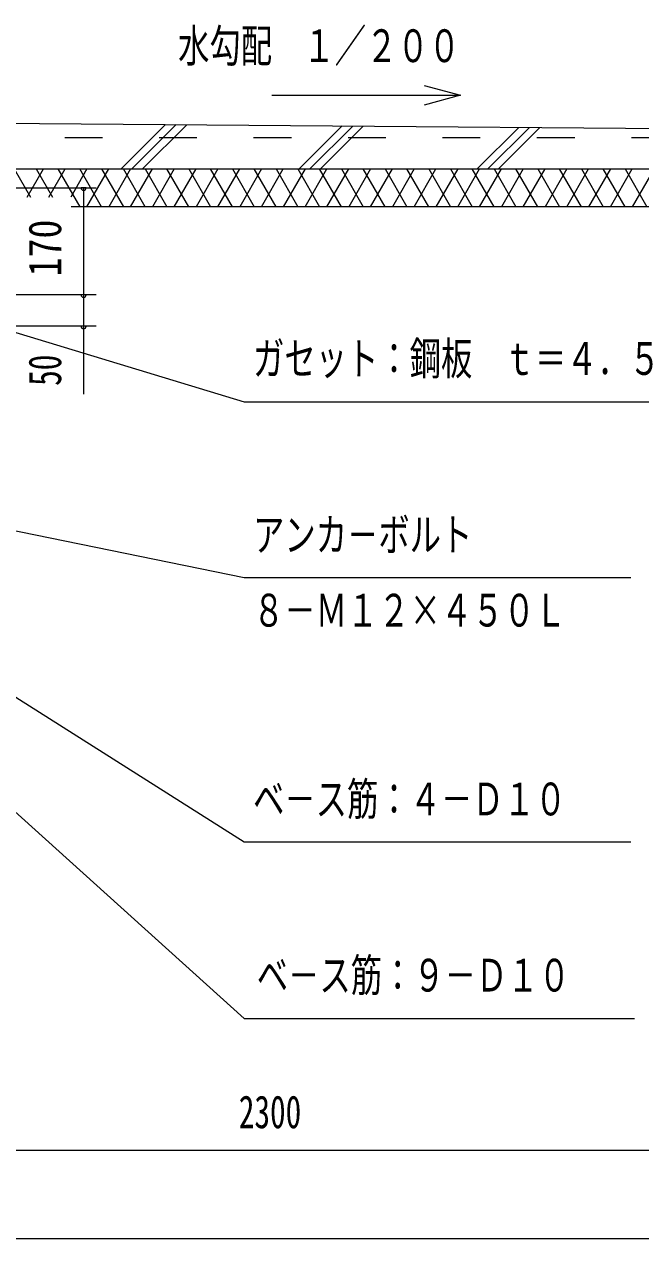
# Model space of a CAD drawing. Units: millimetres, scale not verified. Extents: x -34836 to 34836, y -16800 to 16800.
# Drawn here: x 25433 to 29349, y -5008 to 2712 of the extents above; entities that cross this region are included whole.
import ezdxf
from ezdxf.enums import TextEntityAlignment as Align

# ---------------------------------------------------------------- set-up
doc = ezdxf.new("R2010")
doc.units = ezdxf.units.MM
doc.header["$LTSCALE"] = 60
doc.linetypes.add('USER2', pattern=[10, 4, -6])
for name, color, linetype, lineweight in [('0-6_2-02BOLD', 7, 'Continuous', 18), ('0-7_2-12HIDDEN', 3, 'USER2', 18), ('0-A_2-52DIM', 3, 'Continuous', 18), ('0-B_2-62HATCH', 2, 'Continuous', 18)]:
    doc.layers.add(name, color=color, linetype=linetype, lineweight=lineweight)
doc.styles.add('ＭＳ ゴシック', font='')
doc.styles.get('ＭＳ ゴシック').set_extended_font_data('MS Gothic')

msp = doc.modelspace()

# ---------------------------------------------------------------- linework, layer by layer
at = {"layer": '0-6_2-02BOLD'}
msp.add_line((22693.3, 2104.59), (31690.11, 2031.89), dxfattribs=at)
for points in [[(31690.11, 2031.89), (31690.11, 1551.89), (25730.1, 1551.89)], [(24090.1, 791.89), (24090.1, 1791.89), (31690.11, 1791.89)]]:
    msp.add_lwpolyline(points, dxfattribs=at)
at = {"layer": '0-7_2-12HIDDEN'}
msp.add_line((11890.1, 1991.89), (31690.11, 1991.89), dxfattribs=at)
at = {"layer": '0-A_2-52DIM'}
for p, q in [((27973.06, 2322.33), (28204.87, 2260.21)), ((22624.22, 1671.89), (25890.1, 1671.89)), ((25826.1, 1671.89), (25794.1, 1671.89)), ((25810.1, 1671.89), (25810.1, 359.89)), ((25890.1, 991.89), (22624.22, 991.89)), ((25826.1, 991.89), (25794.1, 991.89)), ((25890.1, 791.89), (25070.1, 791.89)), ((25826.1, 791.89), (25794.1, 791.89)), ((31690.11, -4448.11), (11890.1, -4448.11)), ((31690.11, -5008.11), (11890.1, -5008.11))]:
    msp.add_line(p, q, dxfattribs=at)
for points in [[(27004.87, 2260.21), (28204.87, 2260.21), (27973.06, 2198.1)], [(23466.61, 1334.06), (26830.1, 311.89), (30006.57, 311.89)], [(29286.58, -808.11), (26830.1, -808.11), (23421.8, -109.28)], [(23912.41, -974.42), (26830.1, -3608.11), (29310.11, -3608.11)], [(29286.58, -2488.11), (26830.1, -2488.11), (24505.48, -1015.57)]]:
    msp.add_lwpolyline(points, dxfattribs=at)
for centre in [(25810.1, 1671.89), (25810.1, 991.89), (25810.1, 791.89)]:
    msp.add_arc(centre, 16, 180, 0, dxfattribs=at)
at = {"layer": '0-B_2-62HATCH'}
for p, q in [((26047.71, 1791.89), (26330.19, 2074.37)), ((26397.51, 2073.81), (26115.59, 1791.89)), ((26183.47, 1791.89), (26464.84, 2073.26)), ((27179.08, 1791.89), (27452.29, 2065.1)), ((27519.61, 2064.54), (27246.96, 1791.89)), ((27314.84, 1791.89), (27586.94, 2063.98)), ((28310.45, 1791.89), (28574.38, 2055.82)), ((28641.71, 2055.27), (28378.33, 1791.89)), ((28446.22, 1791.89), (28709.03, 2054.71)), ((25369.67, 1791.89), (25473.21, 1612.55)), ((25450.88, 1612.55), (25554.42, 1791.89)), ((25508.23, 1791.89), (25611.77, 1612.55)), ((25589.44, 1612.55), (25692.98, 1791.89)), ((25646.79, 1791.89), (25785.36, 1551.89)), ((25831.55, 1791.89), (25728, 1612.55)), ((25923.92, 1551.89), (25785.36, 1791.89)), ((25831.55, 1551.89), (25970.11, 1791.89)), ((25923.93, 1791.89), (26062.49, 1551.89)), ((26108.68, 1791.89), (25970.11, 1551.89)), ((26201.05, 1551.89), (26062.49, 1791.89)), ((26108.68, 1551.89), (26247.24, 1791.89)), ((26201.05, 1791.89), (26339.62, 1551.89)), ((26385.8, 1791.89), (26247.24, 1551.89)), ((26478.18, 1551.89), (26339.62, 1791.89)), ((26385.8, 1551.89), (26524.37, 1791.89)), ((26478.18, 1791.89), (26616.75, 1551.89)), ((26662.93, 1791.89), (26524.37, 1551.89)), ((26755.31, 1551.89), (26616.75, 1791.89)), ((26662.93, 1551.89), (26801.5, 1791.89)), ((26755.31, 1791.89), (26893.87, 1551.89)), ((26940.06, 1791.89), (26801.5, 1551.89)), ((27032.44, 1551.89), (26893.87, 1791.89)), ((26940.06, 1551.89), (27078.62, 1791.89)), ((27032.44, 1791.89), (27171, 1551.89)), ((27217.19, 1791.89), (27078.63, 1551.89)), ((27171, 1791.89), (27309.57, 1551.89)), ((27217.19, 1551.89), (27355.75, 1791.89)), ((27448.13, 1551.89), (27309.57, 1791.89)), ((27355.75, 1551.89), (27494.32, 1791.89)), ((27448.13, 1791.89), (27586.69, 1551.89)), ((27632.88, 1791.89), (27494.32, 1551.89)), ((27725.26, 1551.89), (27586.69, 1791.89)), ((27632.88, 1551.89), (27771.45, 1791.89)), ((27725.26, 1791.89), (27863.82, 1551.89)), ((27910.01, 1791.89), (27771.45, 1551.89)), ((28002.39, 1551.89), (27863.82, 1791.89)), ((27910.01, 1551.89), (28048.58, 1791.89)), ((28002.39, 1791.89), (28140.95, 1551.89)), ((28187.14, 1791.89), (28048.58, 1551.89)), ((28140.95, 1791.89), (28279.52, 1551.89)), ((28187.14, 1551.89), (28325.7, 1791.89)), ((28418.08, 1551.89), (28279.52, 1791.89)), ((28325.7, 1551.89), (28464.27, 1791.89)), ((28418.08, 1791.89), (28556.65, 1551.89)), ((28602.83, 1791.89), (28464.27, 1551.89)), ((28695.21, 1551.89), (28556.65, 1791.89)), ((28602.83, 1551.89), (28741.39, 1791.89)), ((28695.21, 1791.89), (28833.77, 1551.89)), ((28879.96, 1791.89), (28741.4, 1551.89)), ((28972.34, 1551.89), (28833.77, 1791.89)), ((28879.96, 1551.89), (29018.52, 1791.89)), ((28972.34, 1791.89), (29110.9, 1551.89)), ((29157.09, 1791.89), (29018.52, 1551.89)), ((29249.47, 1551.89), (29110.9, 1791.89)), ((29157.09, 1551.89), (29295.65, 1791.89)), ((29249.47, 1791.89), (29388.03, 1551.89)), ((29434.22, 1791.89), (29295.65, 1551.89))]:
    msp.add_line(p, q, dxfattribs=at)

# ---------------------------------------------------------------- texts
at = {"layer": '0-A_2-52DIM', "color": 7, "style": 'ＭＳ ゴシック', "width": 0.7}
for s, p in [('水勾配\u3000１／２００', (26410.41, 2408.64)), ('ガセット：鋼板\u3000ｔ＝４．５', (26886.57, 420.31)), ('アンカ－ボルト', (26886.57, -699.69)), ('８－Ｍ１２×４５０Ｌ', (26886.57, -1179.69)), ('ベ－ス筋：４－Ｄ１０', (26886.57, -2379.69)), ('ベ－ス筋：９－Ｄ１０', (26910.1, -3499.69)), ('2300', (26795.81, -4368.11))]:
    msp.add_text(s, height=208.4, dxfattribs=at).set_placement(p, align=Align.BOTTOM_LEFT)
at = {"layer": '0-A_2-52DIM', "color": 7, "style": 'ＭＳ ゴシック'}
for s, width, p in [('170', 0.85, (25730.1, 1108.71)), ('50', 0.7, (25730.1, 413.14))]:
    msp.add_text(s, height=208.4, rotation=90, dxfattribs=dict(at, width=width)).set_placement(p, align=Align.BOTTOM_LEFT)

doc.saveas('drawing.dxf')
